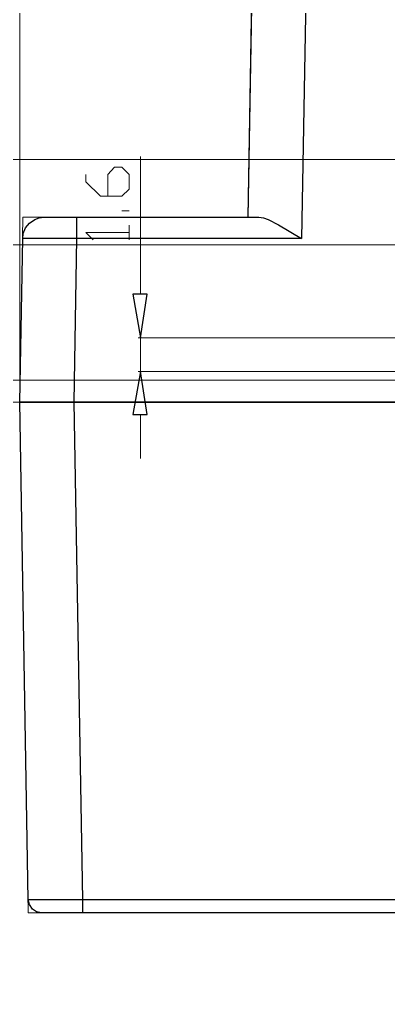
# Model space of a CAD drawing. Header units: centimetres. Extents: x -20.7 to 20.7, y -14.5 to 14.5.
# Drawn here: x -14.883 to -13.185, y -0.428 to 4.121 of the extents above; entities that cross this region are included whole.
import ezdxf

# ---------------------------------------------------------------- set-up
doc = ezdxf.new("R2010")
doc.units = ezdxf.units.CM
doc.header["$MEASUREMENT"] = 0
doc.layers.add('layer 1', color=7, linetype='Continuous')

msp = doc.modelspace()

# ---------------------------------------------------------------- linework, layer by layer
at = {"layer": 'layer 1', "lineweight": 9}
msp.add_open_spline([(19.88612, 13.89874), (19.88612, 13.89874), (-20.11465, 13.89874), (-20.11465, 13.89874), (-20.11465, 13.89874), (-20.11465, 13.89874), (-20.11465, -13.80208), (-20.11465, -13.80208)], degree=3, knots=[0, 0, 0, 0, 0.3333333, 0.3333333, 0.3333333, 0.3333333, 1, 1, 1, 1], dxfattribs=at)
at = {"layer": 'layer 1', "lineweight": 13}
for points in [[(-14.88225, 2.37137), (-14.88225, 2.37137), (-14.88225, 8.38694), (-14.88225, 8.38694)], [(-11.60988, 3.47839), (-11.60988, 3.47839), (-15.55112, 3.47839), (-15.55112, 3.47839)], [(-14.32768, 2.85821), (-14.32768, 2.85821), (-14.32768, 3.49109), (-14.32768, 3.49109)], [(-11.60988, 3.08469), (-11.60988, 3.08469), (-15.55112, 3.08469), (-15.55112, 3.08469)], [(-10.73147, 2.65712), (-10.73147, 2.65712), (-14.33827, 2.65712), (-14.33827, 2.65712)], [(-14.32768, 2.50261), (-14.32768, 2.50261), (-14.32768, 2.65712), (-14.32768, 2.65712)], [(-10.73147, 2.50261), (-10.73147, 2.50261), (-14.33827, 2.50261), (-14.33827, 2.50261)], [(-12.09037, 2.46239), (-12.09037, 2.46239), (-15.11297, 2.46239), (-15.11297, 2.46239)], [(-12.09037, 2.36079), (-12.09037, 2.36079), (-15.11297, 2.36079), (-15.11297, 2.36079)], [(-14.32768, 2.30364), (-14.32768, 2.30364), (-14.32768, 2.10256), (-14.32768, 2.10256)]]:
    msp.add_open_spline(points, degree=3, dxfattribs=at)
at = {"layer": 'layer 1', "lineweight": 20}
msp.add_open_spline([(-8.55553, 0.01129), (-8.55553, 0.01129), (-8.57247, 0.51082), (-8.57247, 0.51082), (-8.57247, 0.51082), (-8.57247, 0.51082), (-12.1708, 0.51082), (-12.1708, 0.51082), (-12.1708, 0.51082), (-12.1708, 0.51082), (-12.1835, 0.01129), (-12.1835, 0.01129), (-12.1835, 0.01129), (-12.1835, 0.01129), (-14.84415, 0.01129), (-14.84415, 0.01129), (-14.84415, 0.01129), (-14.84415, 0.01129), (-14.88225, 2.36079), (-14.88225, 2.36079), (-14.88225, 2.36079), (-14.88225, 2.36079), (-14.86955, 3.21169), (-14.86955, 3.21169), (-14.86955, 3.21169), (-14.86955, 3.21169), (-13.83238, 3.21169), (-13.83238, 3.21169), (-13.83238, 3.21169), (-13.83238, 3.21169), (-13.78793, 5.86176), (-13.78793, 5.86176), (-13.78793, 5.86176), (-13.78793, 5.86176), (-12.63223, 5.86176), (-12.63223, 5.86176), (-12.63223, 5.86176), (-12.63223, 5.86176), (-12.6026, 7.76252), (-12.6026, 7.76252), (-12.6026, 7.76252), (-12.6026, 7.76252), (-8.16395, 7.76252), (-8.16395, 7.76252), (-8.16395, 7.76252), (-8.16395, 7.76252), (-8.1322, 5.86176), (-8.1322, 5.86176), (-8.1322, 5.86176), (-8.1322, 5.86176), (-6.97862, 5.86176), (-6.97862, 5.86176), (-6.97862, 5.86176), (-6.97862, 5.86176), (-6.93417, 3.21169), (-6.93417, 3.21169), (-6.93417, 3.21169), (-6.93417, 3.21169), (-5.897, 3.21169), (-5.897, 3.21169), (-5.897, 3.21169), (-5.897, 3.21169), (-5.88218, 2.36079), (-5.88218, 2.36079), (-5.88218, 2.36079), (-5.88218, 2.36079), (-5.9224, 0.01129), (-5.9224, 0.01129), (-5.9224, 0.01129), (-5.9224, 0.01129), (-8.55553, 0.01129), (-8.55553, 0.01129)], degree=3, knots=[0, 0, 0, 0, 0.0526316, 0.0526316, 0.0526316, 0.0526316, 0.1052632, 0.1052632, 0.1052632, 0.1052632, 0.1578947, 0.1578947, 0.1578947, 0.1578947, 0.2105263, 0.2105263, 0.2105263, 0.2105263, 0.2631579, 0.2631579, 0.2631579, 0.2631579, 0.3157895, 0.3157895, 0.3157895, 0.3157895, 0.3684211, 0.3684211, 0.3684211, 0.3684211, 0.4210526, 0.4210526, 0.4210526, 0.4210526, 0.4736842, 0.4736842, 0.4736842, 0.4736842, 0.5263158, 0.5263158, 0.5263158, 0.5263158, 0.5789474, 0.5789474, 0.5789474, 0.5789474, 0.6315789, 0.6315789, 0.6315789, 0.6315789, 0.6842105, 0.6842105, 0.6842105, 0.6842105, 0.7368421, 0.7368421, 0.7368421, 0.7368421, 0.7894737, 0.7894737, 0.7894737, 0.7894737, 0.8421053, 0.8421053, 0.8421053, 0.8421053, 0.8947368, 0.8947368, 0.8947368, 0.8947368, 1, 1, 1, 1], dxfattribs=at)
at = {"layer": 'layer 1', "lineweight": 25}
for points, knots in [([(-12.38458, 5.76439), (-12.38458, 5.76439), (-12.49042, 5.82789), (-12.49042, 5.82789), (-12.49042, 5.82789), (-12.49042, 5.82789), (-12.5391, 5.85117), (-12.5391, 5.85117), (-12.5391, 5.85117), (-12.5391, 5.85117), (-12.56238, 5.85964), (-12.56238, 5.85964), (-12.56238, 5.85964), (-12.56238, 5.85964), (-12.58143, 5.86176), (-12.58143, 5.86176), (-12.58143, 5.86176), (-12.58143, 5.86176), (-13.644, 5.86176), (-13.644, 5.86176), (-13.644, 5.86176), (-13.70859, 5.86183), (-13.74066, 5.86786), (-13.78158, 5.80037), (-13.78158, 5.80037), (-13.78158, 5.80037), (-13.78793, 5.76439), (-13.78793, 5.76439), (-13.78793, 5.76439), (-13.78793, 5.76439), (-13.83238, 3.21169), (-13.83238, 3.21169)], [0, 0, 0, 0, 0.1111111, 0.1111111, 0.1111111, 0.1111111, 0.2222222, 0.2222222, 0.2222222, 0.2222222, 0.3333333, 0.3333333, 0.3333333, 0.3333333, 0.4444444, 0.4444444, 0.4444444, 0.4444444, 0.5555556, 0.5555556, 0.5555556, 0.5555556, 0.6666667, 0.6666667, 0.6666667, 0.6666667, 0.7777778, 0.7777778, 0.7777778, 0.7777778, 1, 1, 1, 1]), ([(-13.53817, 5.86176), (-13.53817, 5.86176), (-13.53817, 5.76439), (-13.53817, 5.76439), (-13.53817, 5.76439), (-13.53817, 5.76439), (-13.58473, 3.11432), (-13.58473, 3.11432)], [0, 0, 0, 0, 0.3333333, 0.3333333, 0.3333333, 0.3333333, 1, 1, 1, 1]), ([(-14.81452, 3.20111), (-14.81452, 3.20111), (-14.8378, 3.18417), (-14.8378, 3.18417), (-14.8378, 3.18417), (-14.8378, 3.18417), (-14.85685, 3.16301), (-14.85685, 3.16301), (-14.85685, 3.16301), (-14.85685, 3.16301), (-14.86743, 3.13761), (-14.86743, 3.13761), (-14.86743, 3.13761), (-14.86743, 3.13761), (-14.86955, 3.11432), (-14.86955, 3.11432), (-14.86955, 3.11432), (-14.86955, 3.11432), (-14.8632, 3.11432), (-14.8632, 3.11432), (-14.8632, 3.11432), (-14.78206, 3.11432), (-14.70092, 3.11432), (-14.61978, 3.11432), (-14.61978, 3.11432), (-14.61978, 3.11432), (-13.58473, 3.11432), (-13.58473, 3.11432), (-13.58473, 3.11432), (-13.58473, 3.11432), (-13.69057, 3.17782), (-13.69057, 3.17782), (-13.69057, 3.17782), (-13.69057, 3.17782), (-13.73925, 3.20111), (-13.73925, 3.20111), (-13.73925, 3.20111), (-13.73925, 3.20111), (-13.76042, 3.20957), (-13.76042, 3.20957), (-13.76042, 3.20957), (-13.76042, 3.20957), (-13.78158, 3.21169), (-13.78158, 3.21169), (-13.78158, 3.21169), (-13.78158, 3.21169), (-14.77007, 3.21169), (-14.77007, 3.21169), (-14.77007, 3.21169), (-14.77007, 3.21169), (-14.79335, 3.20957), (-14.79335, 3.20957), (-14.79335, 3.20957), (-14.79335, 3.20957), (-14.81452, 3.20111), (-14.81452, 3.20111)], [0, 0, 0, 0, 0.0666667, 0.0666667, 0.0666667, 0.0666667, 0.1333333, 0.1333333, 0.1333333, 0.1333333, 0.2, 0.2, 0.2, 0.2, 0.2666667, 0.2666667, 0.2666667, 0.2666667, 0.3333333, 0.3333333, 0.3333333, 0.3333333, 0.4, 0.4, 0.4, 0.4, 0.4666667, 0.4666667, 0.4666667, 0.4666667, 0.5333333, 0.5333333, 0.5333333, 0.5333333, 0.6, 0.6, 0.6, 0.6, 0.6666667, 0.6666667, 0.6666667, 0.6666667, 0.7333333, 0.7333333, 0.7333333, 0.7333333, 0.8, 0.8, 0.8, 0.8, 0.8666667, 0.8666667, 0.8666667, 0.8666667, 1, 1, 1, 1]), ([(-14.59227, 0.01129), (-14.59227, 0.01129), (-14.59227, 0.07056), (-14.59227, 0.07056), (-14.59227, 0.07056), (-14.59227, 0.07056), (-14.63248, 2.36079), (-14.63248, 2.36079), (-14.63248, 2.36079), (-14.63248, 2.36079), (-14.61978, 3.11432), (-14.61978, 3.11432), (-14.61978, 3.11432), (-14.61978, 3.11432), (-14.61978, 3.21169), (-14.61978, 3.21169)], [0, 0, 0, 0, 0.2, 0.2, 0.2, 0.2, 0.4, 0.4, 0.4, 0.4, 0.6, 0.6, 0.6, 0.6, 1, 1, 1, 1]), ([(-12.17927, 0.07056), (-12.17927, 0.07056), (-12.1835, 0.07056), (-12.1835, 0.07056), (-12.1835, 0.07056), (-12.1835, 0.07056), (-12.18773, 0.06844), (-12.18773, 0.06844), (-12.18773, 0.06844), (-12.18773, 0.06844), (-12.20255, 0.07056), (-12.20255, 0.07056), (-12.20255, 0.07056), (-12.20255, 0.07056), (-14.84415, 0.07056), (-14.84415, 0.07056), (-14.84415, 0.07056), (-14.84415, 0.07056), (-14.88225, 2.36079), (-14.88225, 2.36079), (-14.88225, 2.36079), (-14.88225, 2.36079), (-14.87802, 2.36079), (-14.87802, 2.36079), (-14.87802, 2.36079), (-11.88152, 2.36079), (-8.88503, 2.36079), (-5.88853, 2.36079), (-5.88853, 2.36079), (-5.88853, 2.36079), (-5.88218, 2.36079), (-5.88218, 2.36079)], [0, 0, 0, 0, 0.1111111, 0.1111111, 0.1111111, 0.1111111, 0.2222222, 0.2222222, 0.2222222, 0.2222222, 0.3333333, 0.3333333, 0.3333333, 0.3333333, 0.4444444, 0.4444444, 0.4444444, 0.4444444, 0.5555556, 0.5555556, 0.5555556, 0.5555556, 0.6666667, 0.6666667, 0.6666667, 0.6666667, 0.7777778, 0.7777778, 0.7777778, 0.7777778, 1, 1, 1, 1]), ([(-5.9224, 0.05997), (-5.9224, 0.05997), (-5.93087, 0.03669), (-5.93087, 0.03669), (-5.93087, 0.03669), (-5.93087, 0.03669), (-5.94992, 0.01764), (-5.94992, 0.01764), (-5.94992, 0.01764), (-5.94992, 0.01764), (-5.9732, 0.01129), (-5.9732, 0.01129), (-5.9732, 0.01129), (-5.9732, 0.01129), (-8.50685, 0.01129), (-8.50685, 0.01129), (-8.50685, 0.01129), (-8.50685, 0.01129), (-8.53225, 0.01764), (-8.53225, 0.01764), (-8.53225, 0.01764), (-8.53225, 0.01764), (-8.5513, 0.03881), (-8.5513, 0.03881), (-8.5513, 0.03881), (-8.5513, 0.03881), (-8.55553, 0.05997), (-8.55553, 0.05997), (-8.55553, 0.05997), (-8.55553, 0.05997), (-8.57247, 0.51082), (-8.57247, 0.51082), (-8.57247, 0.51082), (-8.57247, 0.51082), (-12.1708, 0.51082), (-12.1708, 0.51082), (-12.1708, 0.51082), (-12.1708, 0.51082), (-12.17927, 0.51717), (-12.17927, 0.51717), (-12.17927, 0.51717), (-12.17927, 0.51717), (-12.19197, 0.52987), (-12.19197, 0.52987), (-12.19197, 0.52987), (-12.19197, 0.52987), (-12.22795, 0.56162), (-12.22795, 0.56162), (-12.22795, 0.56162), (-12.22795, 0.56162), (-12.24277, 0.07056), (-12.24277, 0.07056), (-12.24277, 0.07056), (-12.24277, 0.07056), (-12.24277, 0.01129), (-12.24277, 0.01129), (-12.24277, 0.01129), (-12.24277, 0.01129), (-14.78277, 0.01129), (-14.78277, 0.01129), (-14.78277, 0.01129), (-14.78277, 0.01129), (-14.80605, 0.01552), (-14.80605, 0.01552), (-14.80605, 0.01552), (-14.80605, 0.01552), (-14.8251, 0.02822), (-14.8251, 0.02822), (-14.8251, 0.02822), (-14.8251, 0.02822), (-14.8378, 0.04939), (-14.8378, 0.04939), (-14.8378, 0.04939), (-14.8378, 0.04939), (-14.84415, 0.07056), (-14.84415, 0.07056)], [0, 0, 0, 0, 0.05, 0.05, 0.05, 0.05, 0.1, 0.1, 0.1, 0.1, 0.15, 0.15, 0.15, 0.15, 0.2, 0.2, 0.2, 0.2, 0.25, 0.25, 0.25, 0.25, 0.3, 0.3, 0.3, 0.3, 0.35, 0.35, 0.35, 0.35, 0.4, 0.4, 0.4, 0.4, 0.45, 0.45, 0.45, 0.45, 0.5, 0.5, 0.5, 0.5, 0.55, 0.55, 0.55, 0.55, 0.6, 0.6, 0.6, 0.6, 0.65, 0.65, 0.65, 0.65, 0.7, 0.7, 0.7, 0.7, 0.75, 0.75, 0.75, 0.75, 0.8, 0.8, 0.8, 0.8, 0.85, 0.85, 0.85, 0.85, 0.9, 0.9, 0.9, 0.9, 1, 1, 1, 1])]:
    msp.add_open_spline(points, degree=3, knots=knots, dxfattribs=at)
at = {"layer": 'layer 1', "color": 6, "lineweight": 20}
for points, knots in [([(-14.47797, 3.30906), (-14.47797, 3.30906), (-14.47797, 3.40854), (-14.47797, 3.40854), (-14.47797, 3.40854), (-14.47797, 3.40854), (-14.44622, 3.44241), (-14.44622, 3.44241), (-14.44622, 3.44241), (-14.44622, 3.44241), (-14.41235, 3.44241), (-14.41235, 3.44241), (-14.41235, 3.44241), (-14.41235, 3.44241), (-14.37848, 3.40854), (-14.37848, 3.40854), (-14.37848, 3.40854), (-14.37848, 3.40854), (-14.37848, 3.34081), (-14.37848, 3.34081), (-14.37848, 3.34081), (-14.37848, 3.34081), (-14.41235, 3.30906), (-14.41235, 3.30906), (-14.41235, 3.30906), (-14.41235, 3.30906), (-14.51183, 3.30906), (-14.51183, 3.30906), (-14.51183, 3.30906), (-14.51183, 3.30906), (-14.57957, 3.37467), (-14.57957, 3.37467), (-14.57957, 3.37467), (-14.57957, 3.37467), (-14.57957, 3.40854), (-14.57957, 3.40854)], [0, 0, 0, 0, 0.1, 0.1, 0.1, 0.1, 0.2, 0.2, 0.2, 0.2, 0.3, 0.3, 0.3, 0.3, 0.4, 0.4, 0.4, 0.4, 0.5, 0.5, 0.5, 0.5, 0.6, 0.6, 0.6, 0.6, 0.7, 0.7, 0.7, 0.7, 0.8, 0.8, 0.8, 0.8, 1, 1, 1, 1]), ([(-14.5457, 3.10797), (-14.5457, 3.10797), (-14.57957, 3.14184), (-14.57957, 3.14184), (-14.57957, 3.14184), (-14.57957, 3.14184), (-14.37848, 3.14184), (-14.37848, 3.14184)], [0, 0, 0, 0, 0.3333333, 0.3333333, 0.3333333, 0.3333333, 1, 1, 1, 1])]:
    msp.add_open_spline(points, degree=3, knots=knots, dxfattribs=at)
for points in [[(-14.37848, 3.24132), (-14.37848, 3.24132), (-14.41235, 3.24132), (-14.41235, 3.24132)], [(-14.37848, 3.10797), (-14.37848, 3.10797), (-14.37848, 3.17571), (-14.37848, 3.17571)]]:
    msp.add_open_spline(points, degree=3, dxfattribs=at)
at = {"layer": 'layer 1', "lineweight": 25}
msp.add_open_spline([(-14.88225, 2.36079), (-14.88225, 2.36079), (-14.86955, 3.11432), (-14.86955, 3.11432)], degree=3, dxfattribs=at)
at = {"layer": 'layer 1'}
for points in [[(-14.36155, 2.85821), (-14.36155, 2.85821), (-14.29593, 2.85821), (-14.29593, 2.85821), (-14.29593, 2.85821), (-14.29593, 2.85821), (-14.32768, 2.65712), (-14.32768, 2.65712), (-14.32768, 2.65712), (-14.32768, 2.65712), (-14.36155, 2.85821), (-14.36155, 2.85821)], [(-14.29593, 2.30364), (-14.29593, 2.30364), (-14.36155, 2.30364), (-14.36155, 2.30364), (-14.36155, 2.30364), (-14.36155, 2.30364), (-14.32768, 2.50261), (-14.32768, 2.50261), (-14.32768, 2.50261), (-14.32768, 2.50261), (-14.29593, 2.30364), (-14.29593, 2.30364)]]:
    msp.add_open_spline(points, degree=3, knots=[0, 0, 0, 0, 0.25, 0.25, 0.25, 0.25, 0.5, 0.5, 0.5, 0.5, 1, 1, 1, 1], dxfattribs=at)
at = {"layer": 'layer 1', "lineweight": 20}
msp.add_open_spline([(-14.88225, 2.3629), (-14.88225, 2.3629), (-5.88218, 2.3629), (-5.88218, 2.3629)], degree=3, dxfattribs=at)

doc.saveas('drawing.dxf')
